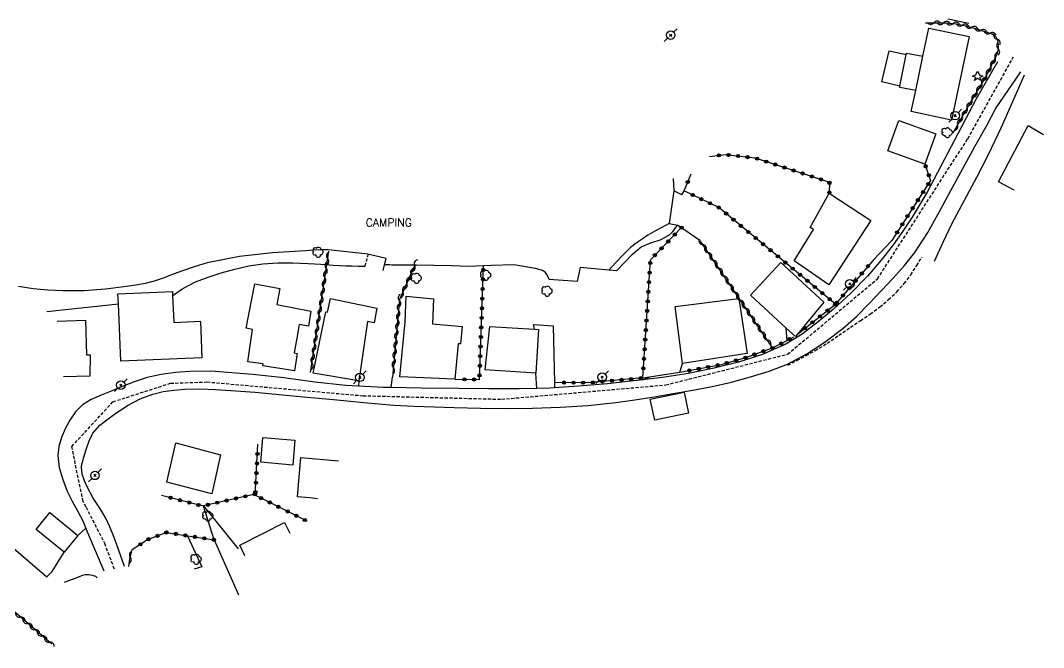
# Model space of a CAD drawing. Header units: millimetres. Extents: x 143000 to 143957, y 139149 to 140000.
# Drawn here: x 143482.5 to 143642.3, y 139149.1 to 139247 of the extents above; entities that cross this region are included whole.
import ezdxf
from ezdxf.enums import TextEntityAlignment as Align

# ---------------------------------------------------------------- set-up
doc = ezdxf.new("R2010")
doc.units = ezdxf.units.MM
doc.linetypes.add('DASHED', pattern=[0.75, 0.5, -0.25])
doc.layers.get('0').update_dxf_attribs({"linetype": 'CONTINUOUS'})
for name, color, linetype in [('W0001', 6, 'DASHED'), ('W0008', 7, 'CONTINUOUS'), ('W0017', 7, 'CONTINUOUS'), ('W0104', 1, 'CONTINUOUS'), ('W0112', 1, 'DASHED'), ('W0211', 2, 'CONTINUOUS'), ('W0300', 7, 'CONTINUOUS'), ('W0303', 7, 'CONTINUOUS'), ('W0310', 3, 'CONTINUOUS'), ('W0322', 7, 'CONTINUOUS'), ('W0323', 7, 'CONTINUOUS'), ('W0330', 7, 'CONTINUOUS'), ('W0473', 7, 'CONTINUOUS'), ('W0511', 5, 'CONTINUOUS'), ('W0515', 5, 'CONTINUOUS'), ('W0984', 7, 'CONTINUOUS')]:
    doc.layers.add(name, color=color, linetype=linetype)
doc.styles.get("Standard").update_dxf_attribs({"font": 'romans.shx', "width": 0.85})

# ---------------------------------------------------------------- blocks, each defined once
blk = doc.blocks.new('T300')
for p, q in [((-0.8, 0.51), (-0.86, 0.34)), ((-0.86, 0.34), (-0.86, 0.17)), ((-0.86, 0.17), (-0.74, 0.06)), ((-0.69, 0.63), (-0.8, 0.51)), ((-0.8, -0.06), (-0.74, 0.06)), ((-0.74, 0.06), (-0.69, 0.11)), ((-0.57, 0.69), (-0.69, 0.63)), ((-0.46, 0.69), (-0.57, 0.69)), ((-0.29, 0.63), (-0.46, 0.69)), ((-0.29, 0.63), (-0.17, 0.74)), ((-0.23, 0.57), (-0.29, 0.63)), ((-0.17, 0.74), (-0.06, 0.8)), ((-0.06, 0.8), (0.06, 0.8)), ((0.06, 0.8), (0.23, 0.74)), ((0.23, 0.74), (0.34, 0.63)), ((0.34, 0.63), (0.4, 0.51)), ((0.46, 0.46), (0.34, 0.46)), ((0.4, 0.51), (0.4, 0.46)), ((0.57, 0.4), (0.46, 0.46)), ((0.57, 0.4), (0.69, 0.29)), ((0.69, 0.29), (0.74, 0.17)), ((0.74, 0.06), (0.69, -0.17)), ((0.74, 0.17), (0.74, 0.06)), ((-0.8, -0.17), (-0.8, -0.06)), ((-0.8, -0.23), (-0.8, -0.17)), ((-0.74, -0.34), (-0.8, -0.23)), ((-0.69, -0.4), (-0.74, -0.34)), ((-0.51, -0.46), (-0.69, -0.4)), ((-0.4, -0.46), (-0.51, -0.46)), ((-0.4, -0.46), (-0.34, -0.46)), ((-0.34, -0.46), (-0.34, -0.4)), ((-0.34, -0.51), (-0.34, -0.46)), ((-0.29, -0.63), (-0.34, -0.51)), ((-0.17, -0.74), (-0.29, -0.63)), ((-0.06, -0.8), (-0.17, -0.74)), ((0.06, -0.8), (-0.06, -0.8)), ((0.17, -0.74), (0.06, -0.8)), ((0.23, -0.69), (0.17, -0.74)), ((0.29, -0.46), (0.23, -0.46)), ((0.29, -0.63), (0.23, -0.69)), ((0.46, -0.4), (0.29, -0.46)), ((0.34, -0.51), (0.29, -0.63)), ((0.34, -0.51), (0.34, -0.46)), ((0.57, -0.34), (0.46, -0.4)), ((0.63, -0.29), (0.57, -0.34)), ((0.69, -0.17), (0.63, -0.29))]:
    blk.add_line(p, q)
blk = doc.blocks.new('T473')
for p, q in [((-0.166667, 0.166667), (0.166667, -0.166667)), ((-0.166667, -0.166667), (0.166667, 0.166667)), ((0.500001, 0.500001), (1.000002, 1.000002)), ((-1.000002, -1.000002), (-0.500001, -0.500001))]:
    blk.add_line(p, q)
blk.add_ellipse((0, 0), major_axis=(0.471405, 0.471405), ratio=1, start_param=5.4977871438, end_param=11.780972451)
blk = doc.blocks.new('T303')
for p, q in [((-0.77, 0), (-0.28, 0.21)), ((-0.28, -0.21), (-0.77, 0)), ((-0.28, 0.21), (0, 0.83)), ((0, 0.83), (0.28, 0.21)), ((0.28, 0.21), (0.83, 0)), ((0.83, 0), (0.28, -0.21)), ((-0.49, -0.63), (-0.28, -0.21)), ((0, -0.35), (-0.49, -0.63)), ((0.56, -0.63), (0, -0.35)), ((0.28, -0.21), (0.56, -0.63))]:
    blk.add_line(p, q)
blk = doc.blocks.new('t323o')
at = {"color": 0, "linetype": 'Continuous'}
for radius in [0.25, 0.15]:
    blk.add_circle((0, 0), radius, dxfattribs=at)
blk = doc.blocks.new('t322o')
at = {"color": 0, "linetype": 'Continuous'}
for radius in [0.25, 0.15]:
    blk.add_circle((0, 0), radius, dxfattribs=at)
blk = doc.blocks.new('t310o')
at = {"color": 0, "linetype": 'Continuous'}
for centre, start, end in [((-0.5, 0.38), 216.8699, 323.1304), ((0.5, -0.37), 36.8699, 143.1303)]:
    blk.add_arc(centre, 0.625, start, end, dxfattribs=at)

msp = doc.modelspace()

# ---------------------------------------------------------------- linework, layer by layer
at = {"layer": 'W0001'}
for points in [[(143492.7, 139171), (143492.23, 139171.9), (143490.48, 139180.47), (143496.9, 139187.46), (143505.9, 139190.36), (143511.58, 139190.56), (143535.96, 139188.41), (143557.61, 139187.86), (143583.24, 139190.1), (143602.28, 139194.9), (143616.31, 139206.67), (143630.42, 139228.57), (143637.54, 139241.34)], [(143492.7, 139171), (143495.59, 139165.36), (143497.08, 139161.38)]]:
    msp.add_lwpolyline(points, dxfattribs=at)
at = {"layer": 'W0008'}
for points in [[(143627.31, 139247.32), (143630.59, 139246.63)], [(143635.07, 139240.59), (143631.67, 139234.7), (143631.67, 139234.7), (143631.67, 139234.7), (143631.67, 139234.7), (143630.02, 139231.51), (143628.34, 139228.33), (143626.22, 139224.27), (143624.06, 139220.22), (143621.71, 139216.29), (143620.26, 139214.11), (143618.75, 139211.98), (143617.16, 139209.92), (143614.75, 139207.11), (143612.17, 139204.43), (143609.45, 139201.93), (143607.05, 139199.93), (143604.55, 139198.05), (143601.91, 139196.43), (143600.06, 139195.61), (143598.36, 139194.85), (143594.61, 139193.66), (143590.81, 139192.69), (143586.81, 139191.87), (143582.75, 139191.28), (143579.63, 139190.9), (143579.45, 139190.87), (143578.81, 139190.8), (143578.68, 139190.78), (143574.16, 139190.27), (143569.62, 139189.88), (143565.88, 139189.65), (143565.08, 139189.61), (143563.11, 139189.55), (143560.36, 139189.48), (143555.64, 139189.49), (143550.92, 139189.54), (143545.05, 139189.59), (143540.38, 139189.69), (143539.17, 139189.71), (143535.27, 139189.92), (143533.3, 139190.02), (143528.45, 139190.54), (143523.61, 139191.19), (143518.76, 139191.72), (143515.48, 139192.01), (143512.19, 139192.24), (143508.92, 139192.22), (143506.68, 139192.03), (143504.45, 139191.73), (143502.27, 139191.25), (143500.36, 139190.65), (143498.48, 139189.91), (143496.63, 139189.11), (143495.07, 139188.49), (143493.52, 139187.84), (143492.15, 139186.97), (143491.08, 139185.88), (143490.17, 139184.6), (143489.43, 139183.23), (143488.88, 139181.89), (143488.48, 139180.48), (143488.3, 139179.07), (143488.5, 139177.2), (143489.07, 139175.33), (143489.78, 139173.51), (143490.53, 139171.93), (143491.05, 139171)], [(143492.31, 139178.67), (143492.74, 139180.01), (143493.17, 139181.36), (143493.78, 139182.58), (143494.84, 139183.79), (143496.14, 139184.82), (143497.51, 139185.77), (143499.29, 139186.92), (143501.17, 139187.91), (143503.14, 139188.67), (143504.76, 139189.05), (143506.43, 139189.29), (143508.11, 139189.45), (143510.5, 139189.5), (143512.91, 139189.38), (143515.31, 139189.22), (143519.1, 139188.95), (143522.88, 139188.61), (143526.66, 139188.26), (143531.37, 139187.8), (143536.08, 139187.33), (143540.79, 139186.95), (143543.93, 139186.79), (143547.07, 139186.66), (143550.21, 139186.56), (143554.29, 139186.46), (143558.37, 139186.41), (143562.44, 139186.45), (143566.78, 139186.62), (143571.12, 139186.9), (143575.44, 139187.34), (143578.44, 139187.75), (143581.43, 139188.23), (143584.41, 139188.76), (143587.46, 139189.29), (143590.51, 139189.86), (143593.52, 139190.55), (143596.48, 139191.34), (143599.42, 139192.24), (143602.24, 139193.36), (143605.27, 139194.95), (143608.16, 139196.82), (143610.89, 139198.89), (143613.02, 139200.77), (143615.03, 139202.8), (143616.99, 139204.88), (143618.78, 139206.8), (143620.53, 139208.77), (143622.16, 139210.81), (143624.18, 139213.92), (143625.98, 139217.18), (143627.76, 139220.47), (143629.65, 139223.89), (143631.53, 139227.33), (143633.43, 139230.75), (143634.75, 139233.26), (143634.75, 139233.26), (143638.72, 139239)], [(143494.76, 139171), (143493.8, 139172.41), (143492.92, 139174.05), (143492.48, 139175.09), (143492.1, 139176.16), (143491.98, 139177.23), (143492.06, 139177.71), (143492.18, 139178.19), (143492.31, 139178.67)], [(143491.05, 139171), (143491.39, 139170.4), (143492.19, 139168.84), (143492.95, 139167.04), (143492.95, 139167.04), (143492.95, 139167.04), (143492.95, 139167.04), (143495.46, 139161.06), (143495.46, 139161.06)], [(143498.71, 139161.73), (143498.71, 139161.73), (143498.71, 139161.73), (143498.71, 139161.73), (143497.5, 139165.13), (143497.5, 139165.13), (143496.99, 139166.52), (143496.44, 139167.9), (143495.82, 139169.25), (143494.86, 139170.85), (143494.76, 139171)]]:
    msp.add_lwpolyline(points, dxfattribs=at)
at = {"layer": 'W0017'}
for points in [[(143562.75, 139198.81), (143562.61, 139199.52), (143565.67, 139199.33), (143565.86, 139190.47), (143565.88, 139189.65)], [(143602.19, 139197.06), (143602.07, 139198.98)], [(143585.45, 139192.08), (143585.85, 139193.46)], [(143540.38, 139189.69), (143540.56, 139191.3)], [(143563.11, 139189.55), (143562.93, 139191.95)], [(143535.31, 139190.74), (143535.27, 139189.92)], [(143511.03, 139171.21), (143511.21, 139171)], [(143511.21, 139171), (143516.45, 139164.47)], [(143491.44, 139166.56), (143492.66, 139167.71)], [(143508.55, 139166.54), (143510.77, 139161.66), (143509.61, 139161.29)], [(143487.42, 139160.93), (143489.3, 139163.94)], [(143489.36, 139159.25), (143491.41, 139160.06), (143491.41, 139160.06), (143491.41, 139160.06), (143491.8, 139160.23), (143492.19, 139160.38), (143492.59, 139160.48), (143493.12, 139160.46), (143493.66, 139160.35), (143494.2, 139160.23)]]:
    msp.add_lwpolyline(points, dxfattribs=at)
at = {"layer": 'W0104'}
for points in [[(143624.32, 139245.84), (143630.62, 139244.52), (143627.9, 139231.49), (143621.59, 139232.81), (143622.28, 139236.1), (143623.4, 139241.46)], [(143619.63, 139231.41), (143625.43, 139229.34), (143623.73, 139224.59), (143617.93, 139226.66)], [(143608.78, 139220.05), (143615.29, 139215.79), (143608.7, 139205.73), (143603.3, 139209.51), (143606.33, 139214.38), (143605.81, 139214.7)], [(143601.2, 139209.21), (143607.94, 139203.01), (143603.8, 139198.03), (143603.5, 139197.66), (143602.07, 139198.98), (143596.5, 139204.1)], [(143525.63, 139197.41), (143525.19, 139195.11), (143525.67, 139195.02), (143525.25, 139192.32), (143520.32, 139193.07), (143520.37, 139193.37), (143517.95, 139193.73), (143518.72, 139198.78), (143517.73, 139198.97), (143519.07, 139205.9), (143522.96, 139205.15), (143522.48, 139202.67), (143527.81, 139201.64), (143527.46, 139199.29), (143525.99, 139199.52)], [(143510.56, 139200.04), (143510.81, 139194.33), (143498.14, 139193.79), (143497.76, 139202.77), (143497.69, 139204.34), (143506.21, 139204.71), (143506.23, 139204.07), (143506.41, 139199.86)], [(143536.66, 139200.01), (143535.31, 139190.74), (143528.19, 139191.95), (143530.17, 139201.5), (143530.42, 139201.45), (143530.86, 139203.59), (143538.1, 139202.09), (143537.71, 139199.79)], [(143542.72, 139203.98), (143546.98, 139203.57), (143546.81, 139199.65), (143551.45, 139199.21), (143551.19, 139196.5), (143550.83, 139196.52), (143550.31, 139191.01), (143541.73, 139191.38), (143542.55, 139199.95)], [(143594.66, 139203.58), (143595.97, 139195), (143585.85, 139193.46), (143584.74, 139202.36)], [(143555.78, 139199.25), (143562.75, 139198.81), (143563.36, 139198.77), (143562.93, 139191.95), (143555.03, 139192.45)], [(143580.83, 139187.87), (143586.13, 139188.98), (143586.82, 139185.69), (143581.52, 139184.58)], [(143524.98, 139177.58), (143520, 139178.02), (143520.34, 139181.87), (143525.32, 139181.44)], [(143513.73, 139179.19), (143512.36, 139173.08), (143505.34, 139174.92), (143506.71, 139181.03)], [(143487.06, 139170.15), (143491.44, 139166.56), (143489.3, 139163.94), (143484.91, 139167.52)]]:
    msp.add_lwpolyline(points, close=True, dxfattribs=at)
for points in [[(143619.83, 139236.79), (143617.02, 139237.44), (143618.15, 139242.32), (143620.79, 139241.71)], [(143622.28, 139236.1), (143619.79, 139236.59), (143619.83, 139236.79), (143620.79, 139241.71), (143620.84, 139241.96), (143623.4, 139241.46)], [(143635.24, 139221.85), (143639.86, 139230.61), (143642.25, 139229.21), (143642.25, 139229.21), (143642.25, 139229.21)], [(143637.64, 139220.53), (143635.24, 139221.85)], [(143488.17, 139200.08), (143492.6, 139200.23), (143492.79, 139194.82), (143493.36, 139194.81), (143493.3, 139191.48), (143489.18, 139191.34)], [(143528.86, 139172.32), (143527.59, 139172.43), (143525.74, 139172.59), (143526.27, 139178.77), (143532.12, 139178.21), (143532.12, 139178.21), (143532.12, 139178.21)], [(143517.51, 139163.41), (143517.51, 139163.41), (143516.7, 139165.06), (143523.71, 139168.59)], [(143523.71, 139168.59), (143524.55, 139166.92)], [(143480.64, 139165.2), (143486.58, 139160.11), (143487.42, 139160.93), (143487.42, 139160.93)]]:
    msp.add_lwpolyline(points, dxfattribs=at)
at = {"layer": 'W0112'}
for points in [[(143536.29, 139208.64), (143536.8, 139210.51)], [(143602.3, 139193.18), (143603.74, 139193.93), (143605.17, 139194.68), (143606.59, 139195.46), (143608.46, 139196.62), (143610.28, 139197.86), (143612.1, 139199.11), (143613.66, 139200.14), (143615.21, 139201.18), (143616.7, 139202.3), (143618.04, 139203.43), (143619.32, 139204.64), (143620.5, 139205.92), (143621.51, 139207.29), (143622.43, 139208.73), (143623.3, 139210.09)]]:
    msp.add_lwpolyline(points, dxfattribs=at)
at = {"layer": 'W0211'}
for points in [[(143625.2, 139209.44), (143625.2, 139209.44), (143625.2, 139209.44), (143626.58, 139212.4), (143627.98, 139215.38), (143629.9, 139218.99), (143631.84, 139222.58), (143633.71, 139226.2), (143635.62, 139230.28), (143637.44, 139234.41), (143639.26, 139238.53)], [(143585.75, 139219.82), (143586.1, 139220.43)], [(143575.58, 139207.94), (143576.81, 139209.24), (143578.04, 139210.54), (143579.39, 139211.65), (143580.9, 139212.3), (143582.52, 139212.8), (143583.91, 139213.59), (143584.33, 139214.05), (143584.71, 139214.55), (143585.1, 139215.05)], [(143506.23, 139204.07), (143506.79, 139204.46), (143507.35, 139204.84), (143507.92, 139205.21), (143509.8, 139206.18), (143511.79, 139206.96), (143513.82, 139207.62), (143515.95, 139208.21), (143518.11, 139208.68), (143520.3, 139209), (143522.65, 139209.16), (143525.02, 139209.15), (143527.39, 139209.08), (143529.35, 139208.98), (143531.31, 139208.83), (143533.27, 139208.71), (143534.28, 139208.68), (143535.28, 139208.66), (143536.29, 139208.64)], [(143486.58, 139201.57), (143497.76, 139202.77)], [(143494.79, 139170.95), (143494.79, 139171)]]:
    msp.add_lwpolyline(points, dxfattribs=at)
at = {"layer": 'W0310'}
for points in [[(143623.83, 139246.69), (143625.44, 139246.67), (143627.05, 139246.66), (143628.64, 139246.52), (143630.08, 139246.23), (143631.49, 139245.85), (143632.88, 139245.38), (143633.55, 139245.17), (143634.22, 139244.95), (143634.74, 139244.6), (143635.04, 139243.99), (143635.17, 139243.24), (143635.16, 139242.5), (143634.97, 139241.78), (143634.63, 139241.07), (143634.27, 139240.38), (143633.12, 139238.12), (143631.83, 139235.94), (143630.53, 139233.75), (143629.72, 139232.32), (143628.9, 139230.89), (143628.08, 139229.45)], [(143599.94, 139195.88), (143589.12, 139211.89), (143588.59, 139212.68)], [(143527.78, 139192.04), (143530.61, 139211.01)], [(143544.07, 139208.82), (143541.67, 139203.44), (143540.56, 139191.3)], [(143499.41, 139161.7), (143499.41, 139161.7), (143499.56, 139162.85), (143499.93, 139164.38)], [(143487.34, 139149.59), (143474.49, 139160.68)], [(143494.2, 139160.23), (143494.43, 139159.96)]]:
    msp.add_lwpolyline(points, dxfattribs=at)
at = {"layer": 'W0322'}
msp.add_lwpolyline([(143586.1, 139220.43), (143587.2, 139223.07)], dxfattribs=at)
at = {"layer": 'W0323'}
for points in [[(143590.07, 139225.79), (143592.55, 139226.09), (143597.2, 139225.56), (143608.81, 139221.77), (143608.78, 139220.05)], [(143623.73, 139224.59), (143624.61, 139222.05), (143618.56, 139212.68)], [(143615.73, 139209.7), (143609.78, 139202.72), (143591.53, 139217.81), (143586.1, 139220.43)], [(143579.65, 139191.18), (143580.86, 139209.65), (143585.73, 139214.7)], [(143550.31, 139191.01), (143554.14, 139190.92), (143554.78, 139208.69)], [(143603.8, 139198.03), (143609.78, 139202.72)], [(143599.94, 139195.88), (143602.19, 139197.06), (143603.25, 139197.61)], [(143585.45, 139192.08), (143591.94, 139193.28), (143595.73, 139194.37), (143599.94, 139195.88)], [(143579.63, 139190.9), (143580.81, 139191.37)], [(143579.65, 139191.18), (143571.07, 139190.43), (143565.86, 139190.47)], [(143522.86, 139171), (143519.14, 139172.87), (143519.56, 139180.83)], [(143519.14, 139173.04), (143511.03, 139171.21), (143510.87, 139171.18), (143510.21, 139171.35), (143504.47, 139172.83)], [(143527.24, 139168.8), (143522.86, 139171)], [(143499.93, 139164.38), (143502.32, 139165.93), (143505.23, 139167.05), (143508.55, 139166.54), (143512.69, 139165.89)]]:
    msp.add_lwpolyline(points, dxfattribs=at)
at = {"layer": 'W0330'}
for points in [[(143588.59, 139212.68), (143585.1, 139215.05)], [(143618.56, 139212.68), (143615.73, 139209.7)], [(143579.65, 139191.18), (143585.45, 139192.08)], [(143511.1, 139171), (143511.03, 139171.21)], [(143512.69, 139165.89), (143511.1, 139171)], [(143512.69, 139165.89), (143516.52, 139157.32)]]:
    msp.add_lwpolyline(points, dxfattribs=at)
at = {"layer": 'W0511'}
for points in [[(143585.75, 139219.82), (143584.52, 139220.4), (143583.76, 139215.3), (143585.1, 139215.05)], [(143539.12, 139207.96), (143539.34, 139208.87), (143539.59, 139209.87), (143536.71, 139210.53), (143536.72, 139210.54), (143530.5, 139211.23)], [(143575.58, 139207.94), (143574.34, 139208.05), (143569.86, 139208.47), (143569.43, 139206.25), (143565.05, 139206.59)]]:
    msp.add_lwpolyline(points, dxfattribs=at)
at = {"layer": 'W0515'}
for points in [[(143584.4, 139222.37), (143584.52, 139220.4)], [(143583.76, 139215.3), (143582.65, 139214.71), (143581.55, 139214.13), (143580.47, 139213.5), (143579.54, 139212.89), (143578.63, 139212.24), (143577.75, 139211.55), (143576.57, 139210.44), (143575.45, 139209.25), (143574.34, 139208.05)], [(143530.5, 139211.23), (143529.34, 139211.18), (143528.18, 139211.13), (143527.03, 139211.07), (143521.84, 139210.74), (143516.67, 139210.19), (143511.61, 139209.16), (143509.61, 139208.54), (143507.63, 139207.85), (143505.65, 139207.13), (143504.89, 139206.84), (143504.13, 139206.55), (143503.36, 139206.29), (143501.94, 139205.95), (143500.48, 139205.7), (143499.02, 139205.49), (143495.72, 139205.07), (143492.4, 139204.82), (143489.08, 139204.79), (143486.75, 139204.89), (143484.43, 139205.1), (143482.14, 139205.47)], [(143565.05, 139206.59), (143564.86, 139206.98), (143564.68, 139207.36), (143564.44, 139207.68), (143563.99, 139207.96), (143563.45, 139208.15), (143562.9, 139208.31), (143559.54, 139208.88), (143556.02, 139208.74), (143554.78, 139208.69), (143552.51, 139208.6), (143549.78, 139208.68), (143547.05, 139208.76), (143544.33, 139208.82), (143544.07, 139208.82), (143543.04, 139208.82), (143541.74, 139208.81), (143540.45, 139208.83), (143540.08, 139208.84), (143539.71, 139208.86), (143539.34, 139208.87)]]:
    msp.add_lwpolyline(points, dxfattribs=at)

# ---------------------------------------------------------------- block references
at = {"layer": 'W0300', "rotation": 359.9999899820874}
for p in [(143627.24, 139229.5), (143528.97, 139210.82), (143544.33, 139206.76), (143555.16, 139207.22), (143564.74, 139204.73), (143511.77, 139169.58), (143509.93, 139162.84)]:
    msp.add_blockref('T300', p, dxfattribs=at)
at = {"layer": 'W0303', "rotation": 359.9999899820874}
msp.add_blockref('T303', (143631.95, 139238.32), dxfattribs=at)
at = {"layer": 'W0310'}
for p, rotation in [((143625.12, 139246.68), 359.4668660745833), ((143626.62, 139246.66), 359.4671965776787), ((143628.12, 139246.56), 354.9418040067925), ((143629.6, 139246.33), 348.851854290895), ((143631.05, 139245.97), 344.7517291252511), ((143632.48, 139245.51), 341.2308605307026), ((143633.91, 139245.05), 341.5907098313863), ((143634.98, 139244.11), 296.5272820457205), ((143635.16, 139242.63), 269.3797722163456), ((143634.02, 139239.88), 242.9086642897361), ((143634.7, 139241.22), 244.1216804169902), ((143633.34, 139238.55), 242.9086642897361), ((143632.6, 139237.24), 239.4349038784754), ((143631.84, 139235.95), 239.4349038784754), ((143631.07, 139234.66), 239.3148269101256), ((143629.57, 139232.06), 240.293913612248), ((143630.31, 139233.36), 240.3413101083674), ((143628.83, 139230.76), 240.2939136131265), ((143589.03, 139212.03), 124.0539503786711), ((143530.44, 139209.84), 81.50334209280737), ((143589.87, 139210.79), 124.046136549446), ((143590.71, 139209.55), 124.046136549446), ((143530.21, 139208.35), 81.50334209280737), ((143544.04, 139208.74), 245.9089921689631), ((143591.55, 139208.3), 124.046136549446), ((143529.99, 139206.87), 81.50334209280737), ((143543.43, 139207.37), 245.9089921689631), ((143592.39, 139207.06), 124.046136549446), ((143529.77, 139205.39), 81.50334209280737), ((143542.2, 139204.63), 245.9089921689631), ((143542.81, 139206), 245.9089921689631), ((143593.23, 139205.82), 124.046136549446), ((143529.55, 139203.9), 81.50334209280737), ((143541.65, 139203.25), 264.7638884498714), ((143594.07, 139204.58), 124.046136549446), ((143594.91, 139203.33), 124.046136549446), ((143529.33, 139202.42), 81.50334209280737), ((143541.51, 139201.75), 264.7638884498714), ((143595.75, 139202.09), 124.046136549446), ((143529.11, 139200.94), 81.50334209280737), ((143541.38, 139200.26), 264.7638884498714), ((143596.58, 139200.85), 124.046136549446), ((143528.88, 139199.45), 81.50334209280737), ((143541.24, 139198.77), 264.7638884498714), ((143597.42, 139199.6), 124.046136549446), ((143598.26, 139198.36), 124.046136549446), ((143528.66, 139197.97), 81.50334209280737), ((143541.1, 139197.27), 264.7638884498714), ((143599.1, 139197.12), 124.046136549446), ((143528.22, 139195), 81.50334209280737), ((143528.44, 139196.49), 81.50334209280737), ((143540.97, 139195.78), 264.7638884498714), ((143528, 139193.52), 81.50334209280737), ((143540.83, 139194.29), 264.7638884498714), ((143540.69, 139192.79), 264.7638884498714), ((143499.64, 139163.18), 76.52129749285932), ((143482.44, 139153.82), 139.1984352149495), ((143483.58, 139152.84), 139.1984352149495), ((143484.71, 139151.86), 139.1984352149495), ((143485.85, 139150.88), 139.1984352149495), ((143486.99, 139149.9), 139.1984352149495)]:
    msp.add_blockref('t310o', p, dxfattribs=dict(at, rotation=rotation))
at = {"layer": 'W0322', "rotation": 67.47503349701529}
msp.add_blockref('t322o', (143586.68, 139221.81), dxfattribs=at)
at = {"layer": 'W0323'}
for p, rotation in [((143591.56, 139225.97), 6.809245668070453), ((143593.04, 139226.03), 353.4770666467203), ((143594.54, 139225.86), 353.4770666467203), ((143596.03, 139225.69), 353.4770666467203), ((143597.5, 139225.46), 341.9581422669276), ((143598.93, 139224.99), 341.9581422669276), ((143600.35, 139224.53), 341.9581422669276), ((143601.78, 139224.06), 341.9581422669276), ((143603.21, 139223.6), 341.9581422669276), ((143604.63, 139223.14), 341.9581422669276), ((143623.84, 139224.27), 289.237698336812), ((143606.06, 139222.67), 341.9581422669276), ((143607.49, 139222.21), 341.9581422669276), ((143608.81, 139221.67), 269.138972182731), ((143624.26, 139221.5), 237.1376262333175), ((143624.34, 139222.85), 289.237698336812), ((143587.46, 139219.78), 154.2903637688462), ((143608.79, 139220.17), 269.138972182731), ((143623.45, 139220.24), 237.1376262333175), ((143588.81, 139219.12), 154.2903637688462), ((143590.16, 139218.47), 154.2903637688462), ((143622.63, 139218.98), 237.1376262333175), ((143591.51, 139217.82), 154.2903637688462), ((143592.67, 139216.87), 140.4078182933083), ((143621, 139216.46), 237.1376262333175), ((143621.82, 139217.72), 237.1376262333175), ((143593.82, 139215.92), 140.4078182933083), ((143594.98, 139214.96), 140.4078182933083), ((143620.19, 139215.2), 237.1376262333175), ((143584.67, 139213.6), 46.02189636358226), ((143585.71, 139214.68), 46.02189636358226), ((143596.14, 139214), 140.4078182933083), ((143619.38, 139213.94), 237.1376262333175), ((143583.63, 139212.52), 46.02189636358226), ((143597.29, 139213.05), 140.4078182933083), ((143598.45, 139212.09), 140.4078182933083), ((143581.54, 139210.36), 46.02189636358226), ((143582.59, 139211.44), 46.02189636358226), ((143599.6, 139211.14), 140.4078182933083), ((143600.76, 139210.18), 140.4078182933083), ((143580.83, 139209.14), 86.26538079551827), ((143601.92, 139209.22), 140.4078182933083), ((143614.84, 139208.65), 229.5645931683552), ((143554.76, 139208.08), 87.93757259886462), ((143580.73, 139207.64), 86.26538079551827), ((143603.07, 139208.27), 140.4078182933083), ((143604.23, 139207.31), 140.4078182933083), ((143613.86, 139207.51), 229.5645931683552), ((143554.7, 139206.58), 87.93757259886462), ((143580.63, 139206.15), 86.26538079551827), ((143605.38, 139206.36), 140.4078182933083), ((143606.54, 139205.4), 140.4078182933083), ((143612.89, 139206.37), 229.5645931683552), ((143554.65, 139205.08), 87.93757259886462), ((143580.53, 139204.65), 86.26538079551827), ((143607.7, 139204.44), 140.4078182933083), ((143610.94, 139204.08), 229.5645931683552), ((143611.92, 139205.22), 229.5645931683552), ((143554.59, 139203.58), 87.93757259886462), ((143580.44, 139203.15), 86.26538079551827), ((143608.85, 139203.49), 140.4078182933083), ((143609.71, 139202.66), 38.09919977431624), ((143609.97, 139202.94), 229.5645931683552), ((143554.49, 139200.58), 87.93757259886462), ((143554.54, 139202.08), 87.93757259886462), ((143580.34, 139201.66), 86.26538079551827), ((143607.34, 139200.81), 38.09919977431624), ((143608.52, 139201.73), 38.09919977431624), ((143554.43, 139199.08), 87.93757259886462), ((143580.24, 139200.16), 86.26538079551827), ((143604.98, 139198.96), 38.09919977431624), ((143606.16, 139199.88), 38.09919977431624), ((143554.38, 139197.59), 87.93757259886462), ((143580.14, 139198.66), 86.26538079551827), ((143554.32, 139196.09), 87.93757259886462), ((143580.04, 139197.17), 86.26538079551827), ((143599.92, 139195.87), 19.73570466656888), ((143601.27, 139196.57), 27.72697558037501), ((143602.6, 139197.27), 27.69630367654448), ((143554.27, 139194.59), 87.93757259886462), ((143579.85, 139194.17), 86.26538079551827), ((143579.95, 139195.67), 86.26538079551827), ((143595.69, 139194.35), 15.98124434556657), ((143597.1, 139194.86), 19.73570466656888), ((143598.51, 139195.36), 19.73570466656888), ((143554.22, 139193.09), 87.93757259886462), ((143579.75, 139192.68), 86.26538079551827), ((143588.4, 139192.62), 10.49748620753267), ((143589.87, 139192.9), 10.49748620753267), ((143591.35, 139193.17), 10.49748620753267), ((143592.8, 139193.53), 15.98124434556657), ((143594.25, 139193.94), 15.98124434556657), ((143551.81, 139190.97), 358.6068364742401), ((143554.16, 139191.59), 87.93757259886462), ((143577.84, 139191.02), 184.9668604432938), ((143579.33, 139191.15), 184.9668604432938), ((143586.92, 139192.35), 10.49748620753267), ((143553.31, 139190.94), 358.6068364742401), ((143567.36, 139190.46), 179.5710321269707), ((143568.86, 139190.45), 179.5710321269707), ((143570.36, 139190.44), 179.5710321269707), ((143571.86, 139190.5), 184.9668604432938), ((143573.35, 139190.63), 184.9668604432938), ((143574.85, 139190.76), 184.9668604432938), ((143576.34, 139190.89), 184.9668604432938), ((143519.48, 139179.33), 86.95774169302597), ((143519.4, 139177.83), 86.95774169302597), ((143519.32, 139176.33), 86.95774169302597), ((143519.24, 139174.83), 86.95774169302597), ((143505.92, 139172.46), 165.5158125727802), ((143507.38, 139172.08), 165.5158125727802), ((143514.67, 139172.03), 192.6872749736095), ((143516.13, 139172.36), 192.6872749736095), ((143517.59, 139172.69), 192.6872749736095), ((143519.06, 139173.02), 192.6872749736095), ((143519.16, 139173.34), 86.95774169302597), ((143520.06, 139172.41), 153.3549354326726), ((143521.4, 139171.73), 153.3549354326726), ((143508.83, 139171.71), 165.5158125727802), ((143510.28, 139171.33), 165.5375471200268), ((143511.74, 139171.37), 192.6872749736095), ((143513.2, 139171.7), 192.6872749736095), ((143522.74, 139171.06), 153.3549354326726), ((143524.2, 139170.33), 153.3565331153288), ((143525.54, 139169.65), 153.3565331153288), ((143526.88, 139168.98), 153.3565331153288), ((143505.26, 139167.05), 351.1589363677538), ((143502.46, 139165.98), 21.05858921024592), ((143503.86, 139166.52), 21.05858921024592), ((143506.74, 139166.82), 351.1589363677538), ((143508.23, 139166.58), 351.1589363677538), ((143509.71, 139166.35), 351.1602869024285), ((143511.19, 139166.12), 351.1602869024285), ((143512.67, 139165.89), 351.1602869024285), ((143501.19, 139165.19), 32.96484322706233)]:
    msp.add_blockref('t323o', p, dxfattribs=dict(at, rotation=rotation))
at = {"layer": 'W0473', "rotation": 359.9999899820874}
for p in [(143584.02, 139244.76), (143628.46, 139232.17), (143612, 139205.88), (143535.46, 139191.28), (143573.32, 139191.31), (143498.13, 139190.05), (143494.1, 139175.96)]:
    msp.add_blockref('T473', p, dxfattribs=at)

# ---------------------------------------------------------------- texts
at = {"layer": 'W0984'}
msp.add_text('CAMPING', height=1.25, dxfattribs=at).set_placement((143540, 139215.47), align=Align.MIDDLE_CENTER)

doc.saveas('drawing.dxf')
